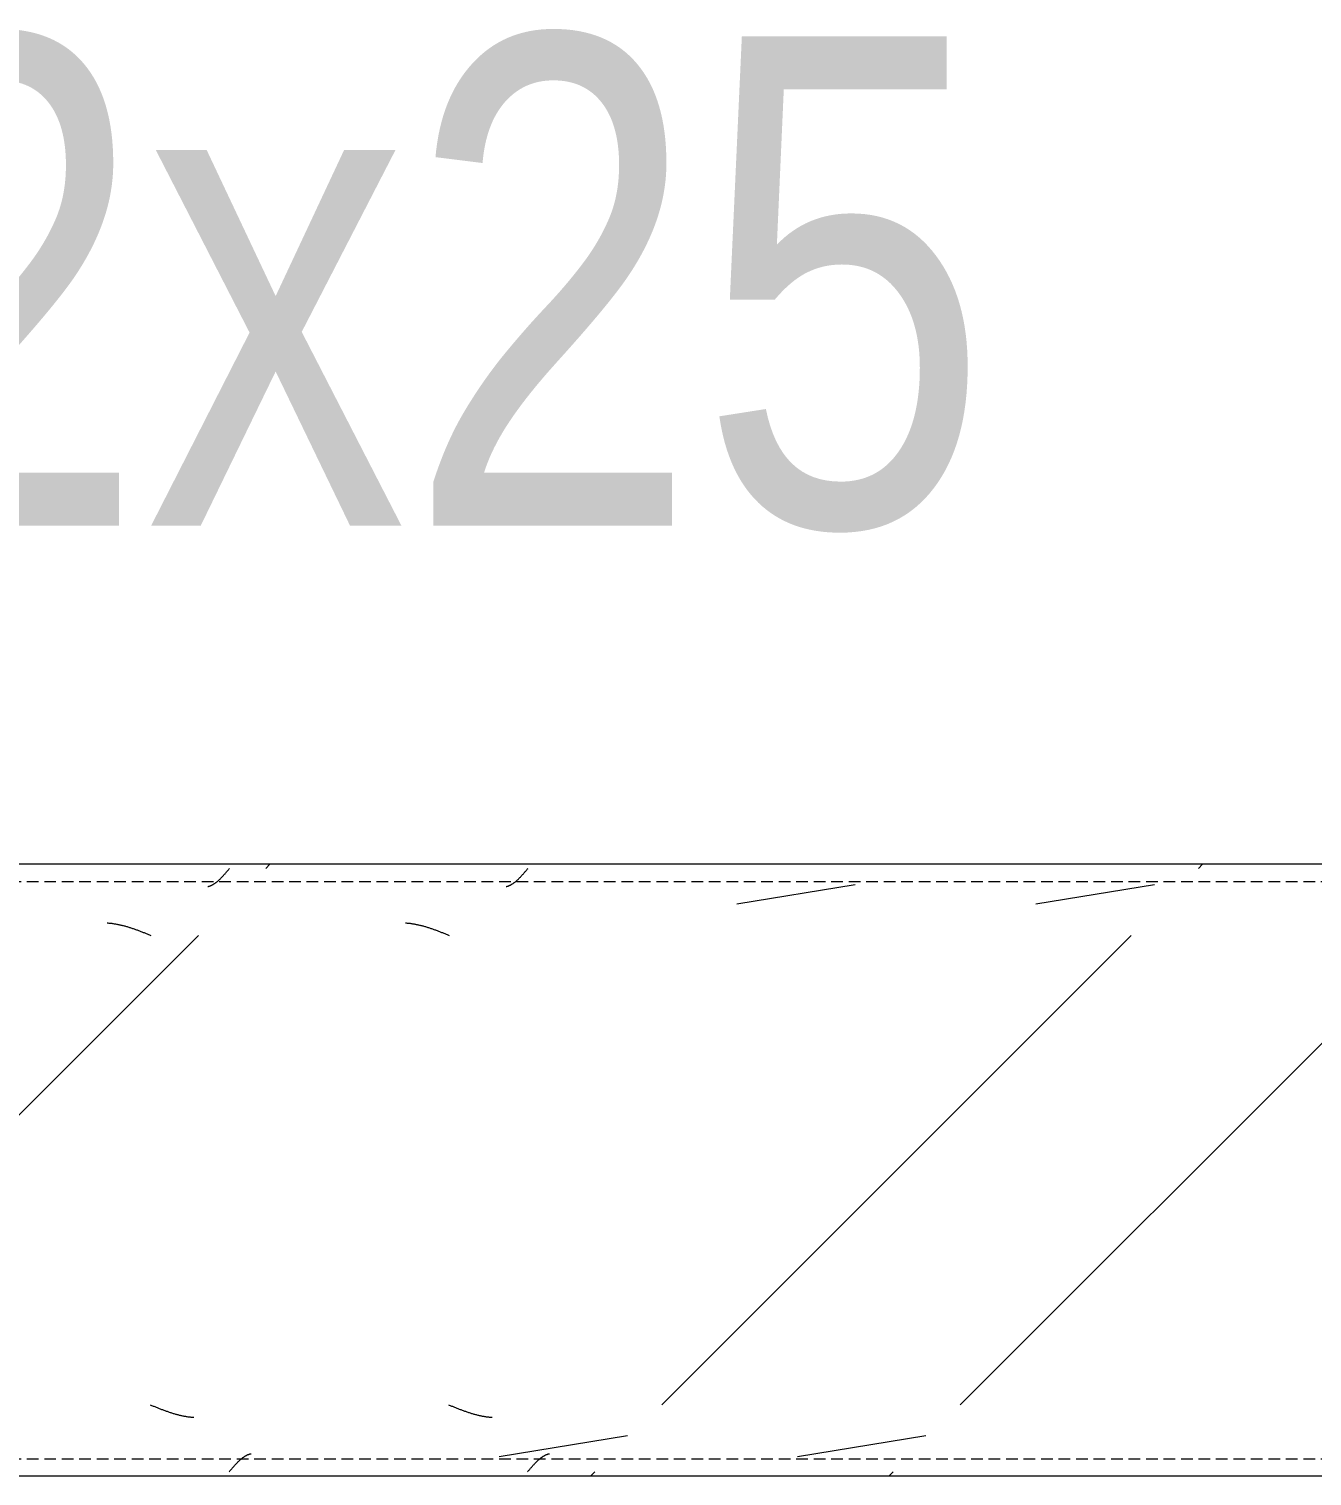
# Model space of a CAD drawing. Header units: centimetres. Extents: x -6111 to 13767, y -285 to 1600.
# Drawn here: x -3284.1 to -3231.7, y 208.8 to 268 of the extents above; entities that cross this region are included whole.
import ezdxf

# ---------------------------------------------------------------- set-up
doc = ezdxf.new("R2010")
doc.units = ezdxf.units.CM
doc.linetypes.add('Hidden', pattern=[0.714375, 0.47625, -0.238125])
doc.layers.add('S-BEAM', color=7, linetype='Continuous', lineweight=9)
doc.layers.add('S-BEAM-IDEN', color=7, linetype='Continuous', lineweight=18)
doc.styles.add('Century Gothic_2', font='GOTHIC.TTF', dxfattribs={"width": 0.8, "height": 20})
pattern_1 = [(45, (0, 0), (-25.14472, 25.14472), []), (45, (0, 38.1), (-25.14472, 25.14472), [])]

# ---------------------------------------------------------------- blocks, each defined once
blk = doc.blocks.new('FP_94-Elevación Eje 2')
at = {"layer": 'S-BEAM', "color": 9, "true_color": 0xc0c0c0}
for p, q in [((-5581.085, 209.292), (-5581.07, 209.309)), ((-5581.07, 209.309), (-5581.054, 209.326)), ((-5581.054, 209.326), (-5581.038, 209.343)), ((-5581.038, 209.343), (-5581.022, 209.359)), ((-5581.022, 209.359), (-5581.007, 209.376)), ((-5581.007, 209.376), (-5580.991, 209.392)), ((-5580.991, 209.392), (-5580.975, 209.407)), ((-5580.975, 209.407), (-5580.96, 209.423)), ((-5580.96, 209.423), (-5580.944, 209.438)), ((-5580.944, 209.438), (-5580.928, 209.453)), ((-5580.928, 209.453), (-5580.913, 209.468)), ((-5580.913, 209.468), (-5580.897, 209.482)), ((-5580.897, 209.482), (-5580.881, 209.496)), ((-5580.881, 209.496), (-5580.866, 209.51)), ((-5580.866, 209.51), (-5580.85, 209.524)), ((-5580.85, 209.524), (-5580.834, 209.537)), ((-5580.834, 209.537), (-5580.818, 209.55)), ((-5580.818, 209.55), (-5580.803, 209.563)), ((-5580.803, 209.563), (-5580.787, 209.575)), ((-5580.787, 209.575), (-5580.771, 209.587)), ((-5580.771, 209.587), (-5580.756, 209.598)), ((-5580.756, 209.598), (-5580.74, 209.609)), ((-5580.74, 209.609), (-5580.724, 209.62)), ((-5580.724, 209.62), (-5580.709, 209.631)), ((-5580.709, 209.631), (-5580.693, 209.641)), ((-5580.693, 209.641), (-5580.677, 209.65)), ((-5580.677, 209.65), (-5580.662, 209.66)), ((-5580.662, 209.66), (-5580.646, 209.669)), ((-5580.646, 209.669), (-5580.63, 209.677)), ((-5580.63, 209.677), (-5580.614, 209.685)), ((-5580.614, 209.685), (-5580.599, 209.693)), ((-5580.599, 209.693), (-5580.583, 209.7)), ((-5580.583, 209.7), (-5580.567, 209.707)), ((-5580.567, 209.707), (-5580.552, 209.713)), ((-5580.552, 209.713), (-5580.536, 209.719)), ((-5580.536, 209.719), (-5580.52, 209.725)), ((-5580.52, 209.725), (-5580.505, 209.73)), ((-5580.505, 209.73), (-5580.489, 209.734)), ((-5580.489, 209.734), (-5580.473, 209.738)), ((-5580.473, 209.738), (-5580.458, 209.742)), ((-5580.458, 209.742), (-5580.442, 209.745)), ((-5568.896, 209.292), (-5568.88, 209.309)), ((-5568.88, 209.309), (-5568.864, 209.326)), ((-5568.864, 209.326), (-5568.849, 209.343)), ((-5568.849, 209.343), (-5568.833, 209.359)), ((-5568.833, 209.359), (-5568.817, 209.376)), ((-5568.817, 209.376), (-5568.802, 209.392)), ((-5568.802, 209.392), (-5568.786, 209.407)), ((-5568.786, 209.407), (-5568.77, 209.423)), ((-5568.77, 209.423), (-5568.755, 209.438)), ((-5568.755, 209.438), (-5568.739, 209.453)), ((-5568.739, 209.453), (-5568.723, 209.468)), ((-5568.723, 209.468), (-5568.707, 209.482)), ((-5568.707, 209.482), (-5568.692, 209.496)), ((-5568.692, 209.496), (-5568.676, 209.51)), ((-5568.676, 209.51), (-5568.66, 209.524)), ((-5568.66, 209.524), (-5568.645, 209.537)), ((-5568.645, 209.537), (-5568.629, 209.55)), ((-5568.629, 209.55), (-5568.613, 209.563)), ((-5568.613, 209.563), (-5568.598, 209.575)), ((-5568.598, 209.575), (-5568.582, 209.587)), ((-5568.582, 209.587), (-5568.566, 209.598)), ((-5568.566, 209.598), (-5568.551, 209.609)), ((-5568.551, 209.609), (-5568.535, 209.62)), ((-5568.535, 209.62), (-5568.519, 209.631)), ((-5568.519, 209.631), (-5568.504, 209.641)), ((-5568.504, 209.641), (-5568.488, 209.65)), ((-5568.488, 209.65), (-5568.472, 209.66)), ((-5568.472, 209.66), (-5568.456, 209.669)), ((-5568.456, 209.669), (-5568.441, 209.677)), ((-5568.441, 209.677), (-5568.425, 209.685)), ((-5568.425, 209.685), (-5568.409, 209.693)), ((-5568.409, 209.693), (-5568.394, 209.7)), ((-5568.394, 209.7), (-5568.378, 209.707)), ((-5568.378, 209.707), (-5568.362, 209.713)), ((-5568.362, 209.713), (-5568.347, 209.719)), ((-5568.347, 209.719), (-5568.331, 209.725)), ((-5568.331, 209.725), (-5568.315, 209.73)), ((-5568.315, 209.73), (-5568.3, 209.734)), ((-5568.3, 209.734), (-5568.284, 209.738)), ((-5568.284, 209.738), (-5568.268, 209.742)), ((-5568.268, 209.742), (-5568.252, 209.745)), ((-5581.336, 209.003), (-5581.321, 209.021)), ((-5581.321, 209.021), (-5581.305, 209.04)), ((-5581.305, 209.04), (-5581.289, 209.059)), ((-5581.289, 209.059), (-5581.274, 209.077)), ((-5581.274, 209.077), (-5581.258, 209.095)), ((-5581.258, 209.095), (-5581.242, 209.114)), ((-5581.242, 209.114), (-5581.226, 209.132)), ((-5581.226, 209.132), (-5581.211, 209.15)), ((-5581.211, 209.15), (-5581.195, 209.169)), ((-5581.195, 209.169), (-5581.179, 209.187)), ((-5581.179, 209.187), (-5581.164, 209.205)), ((-5581.164, 209.205), (-5581.148, 209.222)), ((-5581.148, 209.222), (-5581.132, 209.24)), ((-5581.132, 209.24), (-5581.117, 209.258)), ((-5581.117, 209.258), (-5581.101, 209.275)), ((-5581.101, 209.275), (-5581.085, 209.292)), ((-5569.147, 209.003), (-5569.131, 209.021)), ((-5569.131, 209.021), (-5569.115, 209.04)), ((-5569.115, 209.04), (-5569.1, 209.059)), ((-5569.1, 209.059), (-5569.084, 209.077)), ((-5569.084, 209.077), (-5569.068, 209.095)), ((-5569.068, 209.095), (-5569.053, 209.114)), ((-5569.053, 209.114), (-5569.037, 209.132)), ((-5569.037, 209.132), (-5569.021, 209.15)), ((-5569.021, 209.15), (-5569.006, 209.169)), ((-5569.006, 209.169), (-5568.99, 209.187)), ((-5568.99, 209.187), (-5568.974, 209.205)), ((-5568.974, 209.205), (-5568.959, 209.222)), ((-5568.959, 209.222), (-5568.943, 209.24)), ((-5568.943, 209.24), (-5568.927, 209.258)), ((-5568.927, 209.258), (-5568.911, 209.275)), ((-5568.911, 209.275), (-5568.896, 209.292))]:
    blk.add_line(p, q, dxfattribs=at)
blk = doc.blocks.new('FP_95-Elevación Eje 2')
at = {"layer": 'S-BEAM', "color": 9, "true_color": 0xc0c0c0}
for p, q in [((-5584.564, 211.746), (-5584.533, 211.733)), ((-5584.533, 211.733), (-5584.501, 211.72)), ((-5584.501, 211.72), (-5584.47, 211.707)), ((-5584.47, 211.707), (-5584.439, 211.694)), ((-5584.439, 211.694), (-5584.407, 211.682)), ((-5584.407, 211.682), (-5584.376, 211.669)), ((-5584.376, 211.669), (-5584.344, 211.656)), ((-5572.375, 211.746), (-5572.343, 211.733)), ((-5572.343, 211.733), (-5572.312, 211.72)), ((-5572.312, 211.72), (-5572.281, 211.707)), ((-5572.281, 211.707), (-5572.249, 211.694)), ((-5572.249, 211.694), (-5572.218, 211.682)), ((-5572.218, 211.682), (-5572.186, 211.669)), ((-5572.186, 211.669), (-5572.155, 211.656)), ((-5584.344, 211.656), (-5584.313, 211.644)), ((-5584.313, 211.644), (-5584.282, 211.631)), ((-5584.282, 211.631), (-5584.25, 211.619)), ((-5584.25, 211.619), (-5584.219, 211.606)), ((-5584.219, 211.606), (-5584.188, 211.594)), ((-5584.188, 211.594), (-5584.156, 211.582)), ((-5584.156, 211.582), (-5584.125, 211.569)), ((-5584.125, 211.569), (-5584.093, 211.557)), ((-5584.093, 211.557), (-5584.062, 211.545)), ((-5584.062, 211.545), (-5584.031, 211.534)), ((-5584.031, 211.534), (-5583.999, 211.522)), ((-5583.999, 211.522), (-5583.968, 211.51)), ((-5583.968, 211.51), (-5583.936, 211.499)), ((-5583.936, 211.499), (-5583.905, 211.488)), ((-5583.905, 211.488), (-5583.874, 211.477)), ((-5583.874, 211.477), (-5583.842, 211.466)), ((-5583.842, 211.466), (-5583.811, 211.455)), ((-5583.811, 211.455), (-5583.78, 211.444)), ((-5583.78, 211.444), (-5583.748, 211.434)), ((-5583.748, 211.434), (-5583.717, 211.424)), ((-5583.717, 211.424), (-5583.685, 211.414)), ((-5583.685, 211.414), (-5583.654, 211.404)), ((-5583.654, 211.404), (-5583.623, 211.394)), ((-5583.623, 211.394), (-5583.591, 211.385)), ((-5583.591, 211.385), (-5583.56, 211.376)), ((-5583.56, 211.376), (-5583.528, 211.367)), ((-5583.528, 211.367), (-5583.497, 211.358)), ((-5583.497, 211.358), (-5583.466, 211.35)), ((-5583.466, 211.35), (-5583.434, 211.342)), ((-5583.434, 211.342), (-5583.403, 211.334)), ((-5583.403, 211.334), (-5583.372, 211.326)), ((-5583.372, 211.326), (-5583.34, 211.318)), ((-5583.34, 211.318), (-5583.309, 211.311)), ((-5583.309, 211.311), (-5583.277, 211.304)), ((-5583.277, 211.304), (-5583.246, 211.297)), ((-5583.246, 211.297), (-5583.215, 211.291)), ((-5583.215, 211.291), (-5583.183, 211.285)), ((-5583.183, 211.285), (-5583.152, 211.279)), ((-5583.152, 211.279), (-5583.121, 211.273)), ((-5583.121, 211.273), (-5583.089, 211.268)), ((-5583.089, 211.268), (-5583.058, 211.263)), ((-5583.058, 211.263), (-5583.026, 211.258)), ((-5583.026, 211.258), (-5582.995, 211.254)), ((-5582.995, 211.254), (-5582.964, 211.25)), ((-5582.964, 211.25), (-5582.932, 211.246)), ((-5582.932, 211.246), (-5582.901, 211.243)), ((-5582.901, 211.243), (-5582.869, 211.239)), ((-5582.869, 211.239), (-5582.838, 211.237)), ((-5582.838, 211.237), (-5582.807, 211.234)), ((-5582.807, 211.234), (-5582.775, 211.232)), ((-5572.155, 211.656), (-5572.124, 211.644)), ((-5572.124, 211.644), (-5572.092, 211.631)), ((-5572.092, 211.631), (-5572.061, 211.619)), ((-5572.061, 211.619), (-5572.029, 211.606)), ((-5572.029, 211.606), (-5571.998, 211.594)), ((-5571.998, 211.594), (-5571.967, 211.582)), ((-5571.967, 211.582), (-5571.935, 211.569)), ((-5571.935, 211.569), (-5571.904, 211.557)), ((-5571.904, 211.557), (-5571.873, 211.545)), ((-5571.873, 211.545), (-5571.841, 211.534)), ((-5571.841, 211.534), (-5571.81, 211.522)), ((-5571.81, 211.522), (-5571.778, 211.51)), ((-5571.778, 211.51), (-5571.747, 211.499)), ((-5571.747, 211.499), (-5571.716, 211.488)), ((-5571.716, 211.488), (-5571.684, 211.477)), ((-5571.684, 211.477), (-5571.653, 211.466)), ((-5571.653, 211.466), (-5571.622, 211.455)), ((-5571.622, 211.455), (-5571.59, 211.444)), ((-5571.59, 211.444), (-5571.559, 211.434)), ((-5571.559, 211.434), (-5571.527, 211.424)), ((-5571.527, 211.424), (-5571.496, 211.414)), ((-5571.496, 211.414), (-5571.465, 211.404)), ((-5571.465, 211.404), (-5571.433, 211.394)), ((-5571.433, 211.394), (-5571.402, 211.385)), ((-5571.402, 211.385), (-5571.37, 211.376)), ((-5571.37, 211.376), (-5571.339, 211.367)), ((-5571.339, 211.367), (-5571.308, 211.358)), ((-5571.308, 211.358), (-5571.276, 211.35)), ((-5571.276, 211.35), (-5571.245, 211.342)), ((-5571.245, 211.342), (-5571.214, 211.334)), ((-5571.214, 211.334), (-5571.182, 211.326)), ((-5571.182, 211.326), (-5571.151, 211.318)), ((-5571.151, 211.318), (-5571.119, 211.311)), ((-5571.119, 211.311), (-5571.088, 211.304)), ((-5571.088, 211.304), (-5571.057, 211.297)), ((-5571.057, 211.297), (-5571.025, 211.291)), ((-5571.025, 211.291), (-5570.994, 211.285)), ((-5570.994, 211.285), (-5570.962, 211.279)), ((-5570.962, 211.279), (-5570.931, 211.273)), ((-5570.931, 211.273), (-5570.9, 211.268)), ((-5570.9, 211.268), (-5570.868, 211.263)), ((-5570.868, 211.263), (-5570.837, 211.258)), ((-5570.837, 211.258), (-5570.806, 211.254)), ((-5570.806, 211.254), (-5570.774, 211.25)), ((-5570.774, 211.25), (-5570.743, 211.246)), ((-5570.743, 211.246), (-5570.711, 211.243)), ((-5570.711, 211.243), (-5570.68, 211.239)), ((-5570.68, 211.239), (-5570.649, 211.237)), ((-5570.649, 211.237), (-5570.617, 211.234)), ((-5570.617, 211.234), (-5570.586, 211.232))]:
    blk.add_line(p, q, dxfattribs=at)
blk = doc.blocks.new('FP_96-Elevación Eje 2')
at = {"layer": 'S-BEAM', "color": 9, "true_color": 0xc0c0c0}
for p, q in [((-5586.319, 231.433), (-5586.288, 231.431)), ((-5586.288, 231.431), (-5586.256, 231.428)), ((-5586.256, 231.428), (-5586.225, 231.425)), ((-5586.225, 231.425), (-5586.194, 231.422)), ((-5586.194, 231.422), (-5586.162, 231.418)), ((-5586.162, 231.418), (-5586.131, 231.415)), ((-5586.131, 231.415), (-5586.099, 231.41)), ((-5586.099, 231.41), (-5586.068, 231.406)), ((-5586.068, 231.406), (-5586.037, 231.401)), ((-5586.037, 231.401), (-5586.005, 231.396)), ((-5586.005, 231.396), (-5585.974, 231.391)), ((-5585.974, 231.391), (-5585.942, 231.386)), ((-5585.942, 231.386), (-5585.911, 231.38)), ((-5585.911, 231.38), (-5585.88, 231.374)), ((-5585.88, 231.374), (-5585.848, 231.367)), ((-5585.848, 231.367), (-5585.817, 231.36)), ((-5585.817, 231.36), (-5585.786, 231.353)), ((-5585.786, 231.353), (-5585.754, 231.346)), ((-5585.754, 231.346), (-5585.723, 231.339)), ((-5585.723, 231.339), (-5585.691, 231.331)), ((-5585.691, 231.331), (-5585.66, 231.323)), ((-5585.66, 231.323), (-5585.629, 231.315)), ((-5585.629, 231.315), (-5585.597, 231.306)), ((-5585.597, 231.306), (-5585.566, 231.298)), ((-5585.566, 231.298), (-5585.534, 231.289)), ((-5585.534, 231.289), (-5585.503, 231.28)), ((-5585.503, 231.28), (-5585.472, 231.27)), ((-5585.472, 231.27), (-5585.44, 231.261)), ((-5585.44, 231.261), (-5585.409, 231.251)), ((-5585.409, 231.251), (-5585.378, 231.241)), ((-5585.378, 231.241), (-5585.346, 231.231)), ((-5585.346, 231.231), (-5585.315, 231.22)), ((-5585.315, 231.22), (-5585.283, 231.21)), ((-5585.283, 231.21), (-5585.252, 231.199)), ((-5585.252, 231.199), (-5585.221, 231.188)), ((-5585.221, 231.188), (-5585.189, 231.177)), ((-5574.13, 231.433), (-5574.098, 231.431)), ((-5574.098, 231.431), (-5574.067, 231.428)), ((-5574.067, 231.428), (-5574.035, 231.425)), ((-5574.035, 231.425), (-5574.004, 231.422)), ((-5574.004, 231.422), (-5573.973, 231.418)), ((-5573.973, 231.418), (-5573.941, 231.415)), ((-5573.941, 231.415), (-5573.91, 231.41)), ((-5573.91, 231.41), (-5573.879, 231.406)), ((-5573.879, 231.406), (-5573.847, 231.401)), ((-5573.847, 231.401), (-5573.816, 231.396)), ((-5573.816, 231.396), (-5573.784, 231.391)), ((-5573.784, 231.391), (-5573.753, 231.386)), ((-5573.753, 231.386), (-5573.722, 231.38)), ((-5573.722, 231.38), (-5573.69, 231.374)), ((-5573.69, 231.374), (-5573.659, 231.367)), ((-5573.659, 231.367), (-5573.627, 231.36)), ((-5573.627, 231.36), (-5573.596, 231.353)), ((-5573.596, 231.353), (-5573.565, 231.346)), ((-5573.565, 231.346), (-5573.533, 231.339)), ((-5573.533, 231.339), (-5573.502, 231.331)), ((-5573.502, 231.331), (-5573.471, 231.323)), ((-5573.471, 231.323), (-5573.439, 231.315)), ((-5573.439, 231.315), (-5573.408, 231.306)), ((-5573.408, 231.306), (-5573.376, 231.298)), ((-5573.376, 231.298), (-5573.345, 231.289)), ((-5573.345, 231.289), (-5573.314, 231.28)), ((-5573.314, 231.28), (-5573.282, 231.27)), ((-5573.282, 231.27), (-5573.251, 231.261)), ((-5573.251, 231.261), (-5573.22, 231.251)), ((-5573.22, 231.251), (-5573.188, 231.241)), ((-5573.188, 231.241), (-5573.157, 231.231)), ((-5573.157, 231.231), (-5573.125, 231.22)), ((-5573.125, 231.22), (-5573.094, 231.21)), ((-5573.094, 231.21), (-5573.063, 231.199)), ((-5573.063, 231.199), (-5573.031, 231.188)), ((-5573.031, 231.188), (-5573, 231.177)), ((-5585.189, 231.177), (-5585.158, 231.166)), ((-5585.158, 231.166), (-5585.127, 231.154)), ((-5585.127, 231.154), (-5585.095, 231.143)), ((-5585.095, 231.143), (-5585.064, 231.131)), ((-5585.064, 231.131), (-5585.032, 231.119)), ((-5585.032, 231.119), (-5585.001, 231.107)), ((-5585.001, 231.107), (-5584.97, 231.095)), ((-5584.97, 231.095), (-5584.938, 231.083)), ((-5584.938, 231.083), (-5584.907, 231.071)), ((-5584.907, 231.071), (-5584.875, 231.058)), ((-5584.875, 231.058), (-5584.844, 231.046)), ((-5584.844, 231.046), (-5584.813, 231.034)), ((-5584.813, 231.034), (-5584.781, 231.021)), ((-5584.781, 231.021), (-5584.75, 231.008)), ((-5584.75, 231.008), (-5584.719, 230.996)), ((-5584.719, 230.996), (-5584.687, 230.983)), ((-5584.687, 230.983), (-5584.656, 230.97)), ((-5584.656, 230.97), (-5584.624, 230.957)), ((-5584.624, 230.957), (-5584.593, 230.945)), ((-5584.593, 230.945), (-5584.562, 230.932)), ((-5584.562, 230.932), (-5584.53, 230.919)), ((-5573, 231.177), (-5572.968, 231.166)), ((-5572.968, 231.166), (-5572.937, 231.154)), ((-5572.937, 231.154), (-5572.906, 231.143)), ((-5572.906, 231.143), (-5572.874, 231.131)), ((-5572.874, 231.131), (-5572.843, 231.119)), ((-5572.843, 231.119), (-5572.812, 231.107)), ((-5572.812, 231.107), (-5572.78, 231.095)), ((-5572.78, 231.095), (-5572.749, 231.083)), ((-5572.749, 231.083), (-5572.717, 231.071)), ((-5572.717, 231.071), (-5572.686, 231.058)), ((-5572.686, 231.058), (-5572.655, 231.046)), ((-5572.655, 231.046), (-5572.623, 231.034)), ((-5572.623, 231.034), (-5572.592, 231.021)), ((-5572.592, 231.021), (-5572.56, 231.008)), ((-5572.56, 231.008), (-5572.529, 230.996)), ((-5572.529, 230.996), (-5572.498, 230.983)), ((-5572.498, 230.983), (-5572.466, 230.97)), ((-5572.466, 230.97), (-5572.435, 230.957)), ((-5572.435, 230.957), (-5572.404, 230.945)), ((-5572.404, 230.945), (-5572.372, 230.932)), ((-5572.372, 230.932), (-5572.341, 230.919))]:
    blk.add_line(p, q, dxfattribs=at)
blk = doc.blocks.new('FP_97-Elevación Eje 2')
at = {"layer": 'S-BEAM', "color": 9, "true_color": 0xc0c0c0}
for p, q in [((-5581.425, 233.532), (-5581.41, 233.551)), ((-5581.41, 233.551), (-5581.394, 233.569)), ((-5581.394, 233.569), (-5581.378, 233.588)), ((-5581.378, 233.588), (-5581.363, 233.606)), ((-5581.363, 233.606), (-5581.347, 233.625)), ((-5581.347, 233.625), (-5581.331, 233.643)), ((-5581.331, 233.643), (-5581.316, 233.662)), ((-5569.236, 233.532), (-5569.22, 233.551)), ((-5569.22, 233.551), (-5569.205, 233.569)), ((-5569.205, 233.569), (-5569.189, 233.588)), ((-5569.189, 233.588), (-5569.173, 233.606)), ((-5569.173, 233.606), (-5569.158, 233.625)), ((-5569.158, 233.625), (-5569.142, 233.643)), ((-5569.142, 233.643), (-5569.126, 233.662)), ((-5582.116, 232.946), (-5582.1, 232.951)), ((-5582.1, 232.951), (-5582.084, 232.958)), ((-5582.084, 232.958), (-5582.069, 232.965)), ((-5582.069, 232.965), (-5582.053, 232.972)), ((-5582.053, 232.972), (-5582.037, 232.98)), ((-5582.037, 232.98), (-5582.022, 232.988)), ((-5582.022, 232.988), (-5582.006, 232.996)), ((-5582.006, 232.996), (-5581.99, 233.005)), ((-5581.99, 233.005), (-5581.975, 233.014)), ((-5581.975, 233.014), (-5581.959, 233.024)), ((-5581.959, 233.024), (-5581.943, 233.034)), ((-5581.943, 233.034), (-5581.928, 233.044)), ((-5581.928, 233.044), (-5581.912, 233.055)), ((-5581.912, 233.055), (-5581.896, 233.066)), ((-5581.896, 233.066), (-5581.88, 233.078)), ((-5581.88, 233.078), (-5581.865, 233.09)), ((-5581.865, 233.09), (-5581.849, 233.102)), ((-5581.849, 233.102), (-5581.833, 233.115)), ((-5581.833, 233.115), (-5581.818, 233.127)), ((-5581.818, 233.127), (-5581.802, 233.141)), ((-5581.802, 233.141), (-5581.786, 233.154)), ((-5581.786, 233.154), (-5581.771, 233.168)), ((-5581.771, 233.168), (-5581.755, 233.182)), ((-5581.755, 233.182), (-5581.739, 233.197)), ((-5581.739, 233.197), (-5581.724, 233.211)), ((-5581.724, 233.211), (-5581.708, 233.226)), ((-5581.708, 233.226), (-5581.692, 233.242)), ((-5581.692, 233.242), (-5581.676, 233.257)), ((-5581.676, 233.257), (-5581.661, 233.273)), ((-5581.661, 233.273), (-5581.645, 233.289)), ((-5581.645, 233.289), (-5581.629, 233.305)), ((-5581.629, 233.305), (-5581.614, 233.322)), ((-5581.614, 233.322), (-5581.598, 233.338)), ((-5581.598, 233.338), (-5581.582, 233.355)), ((-5581.582, 233.355), (-5581.567, 233.372)), ((-5581.567, 233.372), (-5581.551, 233.39)), ((-5581.551, 233.39), (-5581.535, 233.407)), ((-5581.535, 233.407), (-5581.52, 233.424)), ((-5581.52, 233.424), (-5581.504, 233.442)), ((-5581.504, 233.442), (-5581.488, 233.46)), ((-5581.488, 233.46), (-5581.473, 233.478)), ((-5581.473, 233.478), (-5581.457, 233.496)), ((-5581.457, 233.496), (-5581.441, 233.514)), ((-5581.441, 233.514), (-5581.425, 233.532)), ((-5569.926, 232.946), (-5569.911, 232.951)), ((-5569.911, 232.951), (-5569.895, 232.958)), ((-5569.895, 232.958), (-5569.879, 232.965)), ((-5569.879, 232.965), (-5569.864, 232.972)), ((-5569.864, 232.972), (-5569.848, 232.98)), ((-5569.848, 232.98), (-5569.832, 232.988)), ((-5569.832, 232.988), (-5569.817, 232.996)), ((-5569.817, 232.996), (-5569.801, 233.005)), ((-5569.801, 233.005), (-5569.785, 233.014)), ((-5569.785, 233.014), (-5569.769, 233.024)), ((-5569.769, 233.024), (-5569.754, 233.034)), ((-5569.754, 233.034), (-5569.738, 233.044)), ((-5569.738, 233.044), (-5569.722, 233.055)), ((-5569.722, 233.055), (-5569.707, 233.066)), ((-5569.707, 233.066), (-5569.691, 233.078)), ((-5569.691, 233.078), (-5569.675, 233.09)), ((-5569.675, 233.09), (-5569.66, 233.102)), ((-5569.66, 233.102), (-5569.644, 233.115)), ((-5569.644, 233.115), (-5569.628, 233.127)), ((-5569.628, 233.127), (-5569.613, 233.141)), ((-5569.613, 233.141), (-5569.597, 233.154)), ((-5569.597, 233.154), (-5569.581, 233.168)), ((-5569.581, 233.168), (-5569.566, 233.182)), ((-5569.566, 233.182), (-5569.55, 233.197)), ((-5569.55, 233.197), (-5569.534, 233.211)), ((-5569.534, 233.211), (-5569.518, 233.226)), ((-5569.518, 233.226), (-5569.503, 233.242)), ((-5569.503, 233.242), (-5569.487, 233.257)), ((-5569.487, 233.257), (-5569.471, 233.273)), ((-5569.471, 233.273), (-5569.456, 233.289)), ((-5569.456, 233.289), (-5569.44, 233.305)), ((-5569.44, 233.305), (-5569.424, 233.322)), ((-5569.424, 233.322), (-5569.409, 233.338)), ((-5569.409, 233.338), (-5569.393, 233.355)), ((-5569.393, 233.355), (-5569.377, 233.372)), ((-5569.377, 233.372), (-5569.362, 233.39)), ((-5569.362, 233.39), (-5569.346, 233.407)), ((-5569.346, 233.407), (-5569.33, 233.424)), ((-5569.33, 233.424), (-5569.314, 233.442)), ((-5569.314, 233.442), (-5569.299, 233.46)), ((-5569.299, 233.46), (-5569.283, 233.478)), ((-5569.283, 233.478), (-5569.267, 233.496)), ((-5569.267, 233.496), (-5569.252, 233.514)), ((-5569.252, 233.514), (-5569.236, 233.532)), ((-5582.21, 232.919), (-5582.194, 232.922)), ((-5582.194, 232.922), (-5582.179, 232.926)), ((-5582.179, 232.926), (-5582.163, 232.93)), ((-5582.163, 232.93), (-5582.147, 232.935)), ((-5582.147, 232.935), (-5582.132, 232.94)), ((-5582.132, 232.94), (-5582.116, 232.946)), ((-5570.021, 232.919), (-5570.005, 232.922)), ((-5570.005, 232.922), (-5569.989, 232.926)), ((-5569.989, 232.926), (-5569.973, 232.93)), ((-5569.973, 232.93), (-5569.958, 232.935)), ((-5569.958, 232.935), (-5569.942, 232.94)), ((-5569.942, 232.94), (-5569.926, 232.946))]:
    blk.add_line(p, q, dxfattribs=at)
blk = doc.blocks.new('C Shapes - C12X25-1755447-Elevación Eje 2')
at = {"layer": 'S-BEAM', "true_color": 0xc0c0c0}
h = blk.add_hatch(dxfattribs=at)
h.set_pattern_fill('FP_2', color=9, style=0, pattern_type=2)
h.set_pattern_definition(pattern_1)
h.paths.add_polyline_path([(-5491.425, 233.662), (-5484.838, 233.662), (-5484.838, 233.832), (-5681.754, 233.832), (-5681.754, 233.662), (-5498.637, 233.662)])
h = blk.add_hatch(dxfattribs=at)
h.set_pattern_fill('FP_33', color=9, style=0, pattern_type=2)
h.set_pattern_definition([(9.334, (0, 238.242), (-25.145168, 4.132435), []), (9.334, (0, 244.504), (-25.145168, 4.132435), [])])
h.paths.add_polyline_path([(-5657.306, 232.174), (-5484.838, 232.234), (-5484.838, 233.034), (-5678.131, 232.945), (-5678.004, 232.866), (-5678.004, 232.174), (-5671.731, 232.174)])
h = blk.add_hatch(dxfattribs=at)
h.set_pattern_fill('FP_2', color=9, style=0, pattern_type=2)
h.set_pattern_definition(pattern_1)
h.paths.add_polyline_path([(-5678.004, 211.746), (-5484.838, 211.746), (-5484.838, 230.919), (-5678.004, 230.919), (-5678.004, 221.878)])
h = blk.add_hatch(dxfattribs=at)
h.set_pattern_fill('FP_32', color=9, style=0, pattern_type=2)
h.set_pattern_definition([(9.334, (0, 192.465), (-25.145168, 4.132435), []), (9.334, (0, 198.727), (-25.145168, 4.132435), [])])
h.paths.add_polyline_path([(-5678.665, 209.631), (-5484.838, 209.631), (-5484.838, 210.491), (-5678.004, 210.491), (-5678.004, 209.799), (-5678.131, 209.719), (-5678.954, 209.64), (-5678.943, 209.631)])
h = blk.add_hatch(dxfattribs=at)
h.set_pattern_fill('FP_2', color=9, style=0, pattern_type=2)
h.set_pattern_definition(pattern_1)
h.paths.add_polyline_path([(-5614.033, 208.832), (-5484.838, 208.832), (-5484.838, 209.003), (-5681.754, 209.003), (-5681.754, 208.832), (-5671.731, 208.832)])
at = {"layer": 'S-BEAM'}
for p, q in [((-5484.838, 233.832), (-5681.754, 233.832)), ((-5484.838, 208.832), (-5681.754, 208.832))]:
    blk.add_line(p, q, dxfattribs=at)
at = {"layer": 'S-BEAM', "linetype": 'Hidden'}
for p, q in [((-5681.754, 233.123), (-5484.838, 233.123)), ((-5681.754, 209.542), (-5484.838, 209.542))]:
    blk.add_line(p, q, dxfattribs=at)
at = {"layer": 'S-BEAM'}
for name in ['FP_97-Elevación Eje 2', 'FP_96-Elevación Eje 2', 'FP_95-Elevación Eje 2', 'FP_94-Elevación Eje 2']:
    blk.add_blockref(name, (0, 0), dxfattribs=at)

msp = doc.modelspace()

# ---------------------------------------------------------------- block references
at = {"layer": 'S-BEAM'}
msp.add_blockref('C Shapes - C12X25-1755447-Elevación Eje 2', (2305.433, 0), dxfattribs=at)

# ---------------------------------------------------------------- texts
at = {"layer": 'S-BEAM-IDEN', "lineweight": 9, "insert": (-3318.581, 267.659), "char_height": 20, "width": 97.4852, "attachment_point": 1, "style": 'Century Gothic_2'}
msp.add_mtext('C12x25', dxfattribs=at)

doc.saveas('drawing.dxf')
